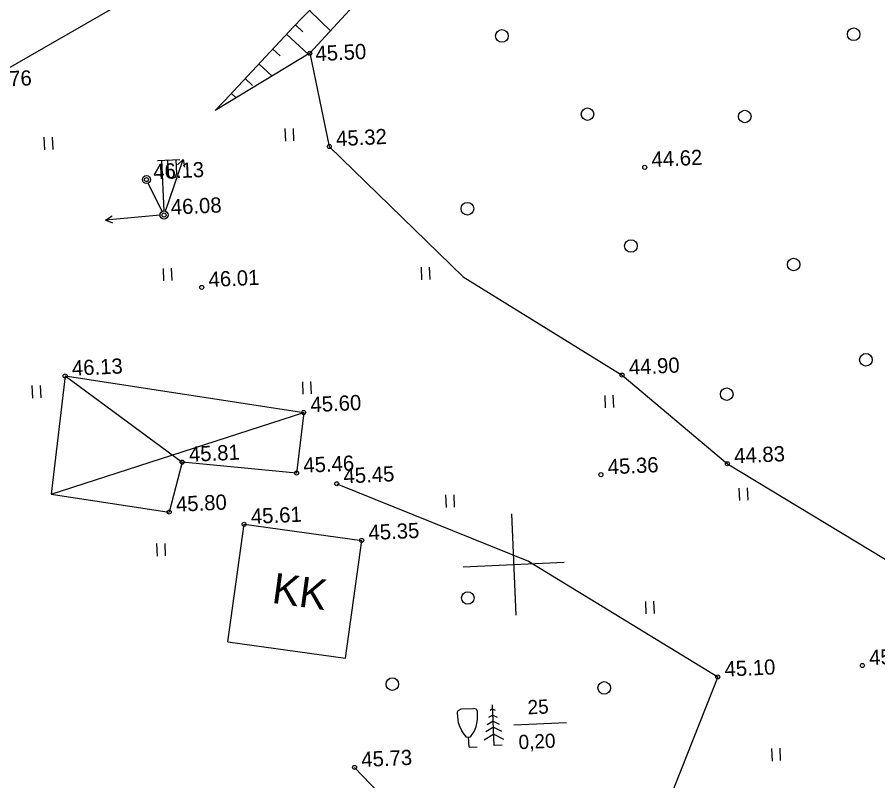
# Model space of a CAD drawing. Extents: x 641549 to 642076, y 6457469 to 6457996.
# Drawn here: x 641887.91 to 641930.38, y 6457726.11 to 6457763.8 of the extents above; entities that cross this region are included whole.
import ezdxf

# ---------------------------------------------------------------- set-up
doc = ezdxf.new("R2010")
doc.units = 0
for name, color, linetype in [('Level 1', 7, 'Continuous'), ('Level 10', 7, 'Continuous'), ('Level 11', 7, 'Continuous'), ('Level 12', 7, 'Continuous'), ('Level 3', 7, 'Continuous'), ('Level 30', 7, 'Continuous'), ('Level 31', 7, 'Continuous'), ('Level 41', 7, 'Continuous'), ('Level 42', 7, 'Continuous'), ('Level 54', 7, 'Continuous'), ('Level 59', 7, 'Continuous'), ('Level 61', 7, 'Continuous'), ('Level 63', 7, 'Continuous')]:
    doc.layers.add(name, color=color, linetype=linetype)

# ---------------------------------------------------------------- blocks, each defined once
blk = doc.blocks.new('KMNOOL')
at = {"layer": 'Level 12'}
for p, q in [((200, 0), (2900, 0)), ((2553.76, 176.18), (2900, 0)), ((2900, 0), (2553.76, -186.54))]:
    blk.add_line(p, q, dxfattribs=at)
blk = doc.blocks.new('KMETS')
at = {"layer": 'Level 10'}
blk.add_circle((0, 0), 311, dxfattribs=at)
blk = doc.blocks.new('KKITPU')
at = {"layer": 'Level 10'}
for p, q in [((-300, 1900), (300, 1900)), ((-100, 500), (100, 500)), ((0, 0), (0, 500)), ((0, 0), (400, 0))]:
    blk.add_line(p, q, dxfattribs=at)
for points in [[(-100, 500), (-258.4, 712.96), (-322.92, 824.71), (-400, 1000), (-461.28, 1225.3), (-484.95, 1381.3), (-500, 1700), (-497.94, 1741.58), (-468.34, 1813.02), (-428.03, 1850.1), (-300, 1900)], [(100, 500), (258.4, 712.96), (322.92, 824.71), (400, 1000), (461.28, 1225.3), (484.95, 1381.3), (500, 1700), (497.94, 1741.58), (468.34, 1813.02), (428.03, 1850.1), (300, 1900)]]:
    blk.add_lwpolyline(points, dxfattribs=at)
blk = doc.blocks.new('KKUUSK')
at = {"layer": 'Level 10'}
for p, q in [((0, 1800), (-125.94, 1730.03)), ((0, 0), (0, 2000)), ((0, 1800), (125.94, 1730.03)), ((0, 1500), (-211.95, 1382.25)), ((0, 1500), (211.95, 1382.25)), ((0, 900), (-383.96, 686.69)), ((0, 1200), (-297.95, 1034.47)), ((0, 1200), (297.95, 1034.47)), ((0, 900), (383.96, 686.69)), ((0, 550), (-475.29, 285.95)), ((0, 550), (475.29, 285.95)), ((400, 0), (0, 0))]:
    blk.add_line(p, q, dxfattribs=at)
blk = doc.blocks.new('KHEIN_')
at = {"layer": 'Level 41'}
for p, q in [((0, 620.11), (0, 0)), ((405.61, 608.83), (405.61, 0))]:
    blk.add_line(p, q, dxfattribs=at)

msp = doc.modelspace()

# ---------------------------------------------------------------- linework, layer by layer
at = {"layer": 'Level 1'}
for p, q in [((641899.105, 6457738.774), (641899.105, 6457738.774)), ((641904.909, 6457737.977), (641904.909, 6457737.977))]:
    msp.add_line(p, q, dxfattribs=at)
for points in [[(641898.308, 6457732.971), (641899.105, 6457738.774)], [(641899.105, 6457738.774), (641904.909, 6457737.977)], [(641904.112, 6457732.174), (641904.909, 6457737.977)], [(641898.308, 6457732.971), (641904.112, 6457732.174)]]:
    msp.add_lwpolyline(points, dxfattribs=at)
at = {"layer": 'Level 10'}
msp.add_line((641915.016, 6457728.977), (641912.416, 6457728.861), dxfattribs=at)
at = {"layer": 'Level 11'}
for p, q in [((641894.832, 6457756.727), (641895.931, 6457756.777)), ((641895.032, 6457756.736), (641895.144, 6457754.239)), ((641895.331, 6457756.75), (641895.363, 6457756.051)), ((641895.731, 6457756.768), (641895.762, 6457756.068)), ((641894.285, 6457755.786), (641894.285, 6457755.786)), ((641895.153, 6457754.039), (641895.153, 6457754.039))]:
    msp.add_line(p, q, dxfattribs=at)
for centre in [(641894.285, 6457755.786), (641895.153, 6457754.039)]:
    msp.add_circle(centre, 0.2, dxfattribs=at)
msp.add_arc((641895.563, 6457756.059), 0.2, 182.5033, 2.6247, dxfattribs=at)
at = {"layer": 'Level 12'}
msp.add_line((641895.064, 6457754.218), (641894.374, 6457755.607), dxfattribs=at)
at = {"layer": 'Level 3'}
for p, q in [((641890.271, 6457746.093), (641889.586, 6457740.266)), ((641890.271, 6457746.093), (641890.271, 6457746.093)), ((641890.271, 6457746.093), (641902.045, 6457744.29)), ((641890.271, 6457746.093), (641896.047, 6457741.839)), ((641889.586, 6457740.266), (641902.045, 6457744.29)), ((641902.045, 6457744.29), (641901.693, 6457741.3)), ((641902.045, 6457744.29), (641902.045, 6457744.29)), ((641896.047, 6457741.839), (641895.407, 6457739.375)), ((641896.047, 6457741.839), (641896.047, 6457741.839)), ((641901.693, 6457741.3), (641896.047, 6457741.839)), ((641901.693, 6457741.3), (641901.693, 6457741.3)), ((641889.586, 6457740.266), (641895.407, 6457739.375)), ((641895.407, 6457739.375), (641895.407, 6457739.375))]:
    msp.add_line(p, q, dxfattribs=at)
at = {"layer": 'Level 30'}
msp.add_lwpolyline([(641921.612, 6457859.944), (641922.869, 6457853.512), (641925.507, 6457842.584), (641926.446, 6457829.67), (641925.526, 6457824.568), (641921.878, 6457810.68), (641918.386, 6457798.69), (641915.158, 6457788.103), (641912.653, 6457782.203), (641909.687, 6457777.921), (641905.591, 6457773.552), (641895.356, 6457765.824), (641885.781, 6457760.31), (641883.564, 6457757.443), (641881.824, 6457753.563), (641880.815, 6457751.691)], dxfattribs=at)
at = {"layer": 'Level 31'}
for p, q in [((641918.878, 6457756.391), (641918.878, 6457756.391)), ((641897.015, 6457750.466), (641897.015, 6457750.466)), ((641916.716, 6457741.222), (641916.716, 6457741.222)), ((641929.621, 6457731.805), (641929.621, 6457731.805))]:
    msp.add_line(p, q, dxfattribs=at)
for centre in [(641918.878, 6457756.391), (641897.015, 6457750.466), (641916.716, 6457741.222), (641929.621, 6457731.805)]:
    msp.add_circle(centre, 0.1, dxfattribs=at)
at = {"layer": 'Level 41'}
for p, q in [((641909.031, 6457769.282), (641902.346, 6457762.02)), ((641902.346, 6457762.02), (641902.346, 6457762.02)), ((641902.346, 6457762.02), (641903.308, 6457757.418)), ((641903.308, 6457757.418), (641903.308, 6457757.418)), ((641903.308, 6457757.418), (641909.919, 6457750.99)), ((641909.919, 6457750.99), (641917.76, 6457746.138)), ((641917.76, 6457746.138), (641917.76, 6457746.138)), ((641917.76, 6457746.138), (641922.958, 6457741.762)), ((641922.958, 6457741.762), (641922.958, 6457741.762)), ((641922.958, 6457741.762), (641934.891, 6457734.531)), ((641903.678, 6457740.773), (641903.678, 6457740.773)), ((641922.483, 6457731.24), (641922.483, 6457731.24)), ((641904.555, 6457726.777), (641904.555, 6457726.777))]:
    msp.add_line(p, q, dxfattribs=at)
for points in [[(641902.346, 6457762.02), (641897.679, 6457759.187)], [(641903.678, 6457740.773), (641913.135, 6457736.957), (641922.483, 6457731.24), (641919.742, 6457724.311), (641915.276, 6457717.99), (641909.322, 6457721.802), (641904.555, 6457726.777)]]:
    msp.add_lwpolyline(points, dxfattribs=at)
at = {"layer": 'Level 42'}
for p, q in [((641902.689, 6457764.493), (641901.989, 6457763.779)), ((641902.339, 6457764.136), (641903.367, 6457763.129)), ((641901.989, 6457763.779), (641901.545, 6457763.326)), ((641901.639, 6457763.422), (641901.996, 6457763.072)), ((641901.545, 6457763.326), (641900.863, 6457762.595)), ((641900.863, 6457762.595), (641900.18, 6457761.865)), ((641901.204, 6457762.961), (641902.283, 6457761.953)), ((641900.521, 6457762.23), (641900.887, 6457761.889)), ((641900.18, 6457761.865), (641899.498, 6457761.134)), ((641899.839, 6457761.499), (641900.489, 6457760.893)), ((641899.498, 6457761.134), (641898.815, 6457760.403)), ((641899.156, 6457760.768), (641899.522, 6457760.427)), ((641898.815, 6457760.403), (641898.133, 6457759.672)), ((641898.474, 6457760.038), (641898.713, 6457759.814)), ((641898.133, 6457759.672), (641897.679, 6457759.187))]:
    msp.add_line(p, q, dxfattribs=at)
at = {"layer": 'Level 54'}
for centre in [(641903.308, 6457757.418), (641918.878, 6457756.391), (641894.285, 6457755.786), (641895.153, 6457754.039), (641897.015, 6457750.466), (641890.271, 6457746.093), (641917.76, 6457746.138), (641902.045, 6457744.29), (641896.047, 6457741.839), (641901.693, 6457741.3), (641916.716, 6457741.222), (641903.678, 6457740.773), (641895.407, 6457739.375), (641899.105, 6457738.774), (641904.909, 6457737.977), (641929.621, 6457731.805), (641904.555, 6457726.777)]:
    msp.add_circle(centre, 0.1, dxfattribs=at)
at = {"layer": 'Level 59'}
for centre in [(641902.346, 6457762.02), (641922.958, 6457741.762), (641922.483, 6457731.24)]:
    msp.add_circle(centre, 0.1, dxfattribs=at)
at = {"layer": 'Level 61'}
for p, q in [((641912.3, 6457739.287), (641912.524, 6457734.293)), ((641912.3, 6457739.287), (641912.524, 6457734.293)), ((641912.3, 6457739.287), (641912.524, 6457734.293)), ((641912.3, 6457739.287), (641912.524, 6457734.293)), ((641909.915, 6457736.678), (641914.909, 6457736.902)), ((641909.915, 6457736.678), (641914.909, 6457736.902)), ((641909.915, 6457736.678), (641914.909, 6457736.902)), ((641909.915, 6457736.678), (641914.909, 6457736.902))]:
    msp.add_line(p, q, dxfattribs=at)

# ---------------------------------------------------------------- block references
at = {"layer": 'Level 10', "xscale": 0.0009998989885521001, "yscale": 0.0009998989885521001, "rotation": 2.563954760017547}
for name, p in [('KKUUSK', (641911.448, 6457727.861)), ('KKITPU', (641910.208, 6457727.777))]:
    msp.add_blockref(name, p, dxfattribs=at)
at = {"layer": 'Level 12'}
for xscale, yscale, rotation in [(0.0009998989885521001, 0.0009998989885521001, 70.9970337070263), (0.0009998989885521, 0.0009998989885521004, -174.96238022976834)]:
    msp.add_blockref('KMNOOL', (641895.153, 6457754.039), dxfattribs=dict(at, xscale=xscale, yscale=yscale, rotation=rotation))
at = {"layer": 'Level 41', "xscale": 0.0009998989885521001, "yscale": 0.0009998989885521001, "rotation": 2.563954760017547}
for name, p in [('KMETS', (641911.828, 6457762.876)), ('KMETS', (641929.192, 6457762.959)), ('KMETS', (641916.054, 6457759.013)), ('KMETS', (641923.817, 6457758.898)), ('KHEIN_', (641901.141, 6457757.686)), ('KHEIN_', (641889.251, 6457757.257)), ('KMETS', (641910.126, 6457754.348)), ('KMETS', (641918.198, 6457752.509)), ('KMETS', (641926.228, 6457751.595)), ('KHEIN_', (641895.133, 6457750.786)), ('KHEIN_', (641907.868, 6457750.838)), ('KMETS', (641929.796, 6457746.892)), ('KHEIN_', (641888.66, 6457745.004)), ('KHEIN_', (641902.011, 6457745.188)), ('KHEIN_', (641916.931, 6457744.516)), ('KMETS', (641922.925, 6457745.195)), ('KHEIN_', (641923.556, 6457739.943)), ('KHEIN_', (641909.073, 6457739.606)), ('KHEIN_', (641894.809, 6457737.198)), ('KMETS', (641910.148, 6457735.136)), ('KHEIN_', (641918.939, 6457734.349)), ('KMETS', (641906.419, 6457730.885)), ('KMETS', (641916.878, 6457730.7)), ('KHEIN_', (641925.161, 6457727.091))]:
    msp.add_blockref(name, p, dxfattribs=at)

# ---------------------------------------------------------------- texts
at = {"layer": 'Level 1'}
msp.add_text('KK', height=1.4998, rotation=352.1804, dxfattribs=at).set_placement((641900.429, 6457734.903))
at = {"layer": 'Level 10'}
for s, p in [('25', (641913.11, 6457729.392)), ('0,20', (641912.666, 6457727.671))]:
    msp.add_text(s, height=0.6999, rotation=2.564, dxfattribs=at).set_placement(p)
at = {"layer": 'Level 31'}
for s, p in [('44.62', (641919.227, 6457756.407)), ('46.01', (641897.365, 6457750.482)), ('45.36', (641917.066, 6457741.237)), ('45.03', (641929.971, 6457731.821))]:
    msp.add_text(s, height=0.7499, rotation=2.564, dxfattribs=at).set_placement(p)
at = {"layer": 'Level 59'}
for s, p in [('45.50', (641902.64, 6457761.629)), ('46.08', (641895.502, 6457754.055)), ('46.13', (641890.62, 6457746.108)), ('45.60', (641902.395, 6457744.306)), ('44.83', (641923.307, 6457741.778)), ('45.80', (641895.756, 6457739.39)), ('45.35', (641905.259, 6457737.993)), ('45.10', (641922.833, 6457731.255))]:
    msp.add_text(s, height=0.7499, rotation=2.564, dxfattribs=at).set_placement(p)
at = {"layer": 'Level 63'}
for s, p in [('46.76', (641886.13, 6457760.325)), ('45.32', (641903.657, 6457757.434)), ('46.13', (641894.634, 6457755.802)), ('44.90', (641918.11, 6457746.153)), ('45.81', (641896.397, 6457741.855)), ('45.46', (641902.043, 6457741.315)), ('45.45', (641904.027, 6457740.788)), ('45.61', (641899.455, 6457738.79)), ('45.73', (641904.904, 6457726.793))]:
    msp.add_text(s, height=0.7499, rotation=2.564, dxfattribs=at).set_placement(p)

doc.saveas('drawing.dxf')
